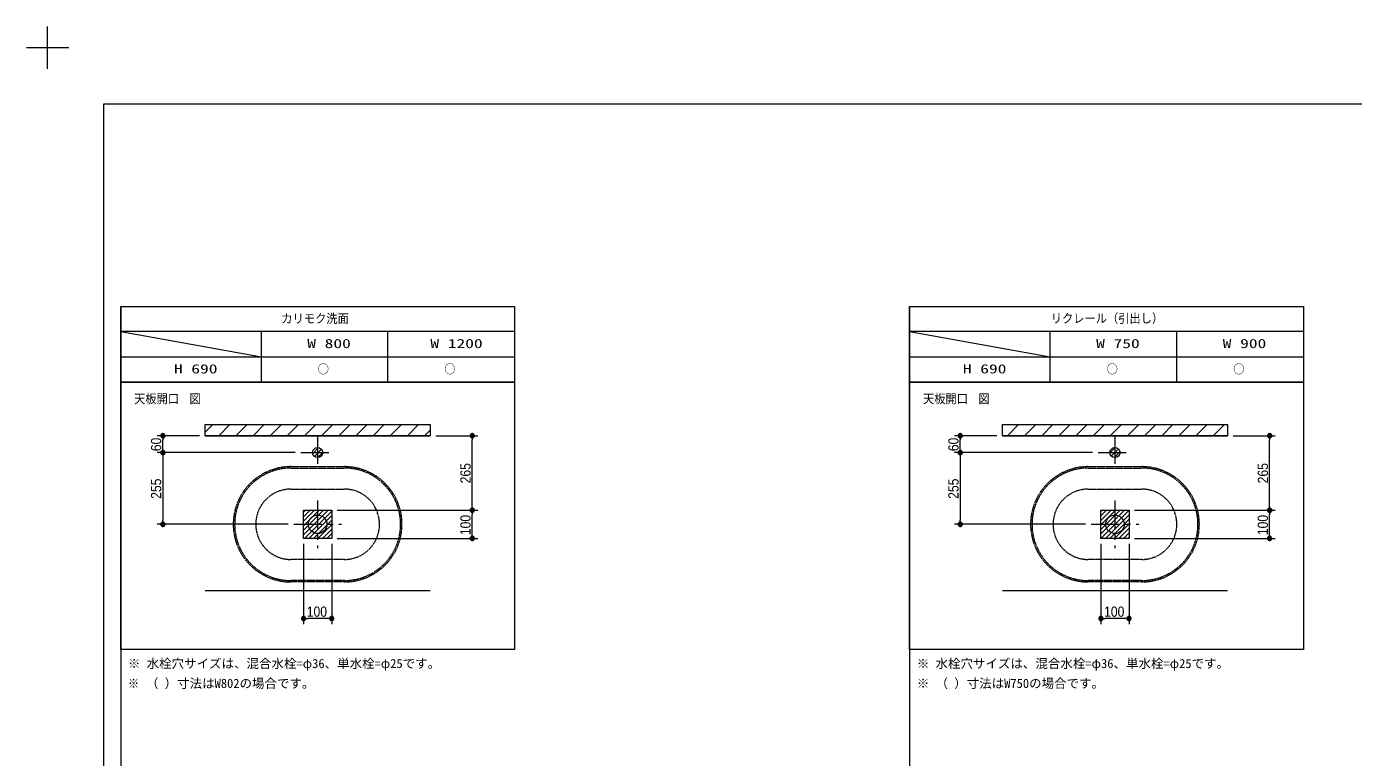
# Model space of a CAD drawing. Units: millimetres, scale not verified. Extents: x -6062 to 6062, y -3045 to 3045.
# Drawn here: x -6062 to -1344, y 446 to 3045 of the extents above; entities that cross this region are included whole.
import ezdxf
from ezdxf.enums import TextEntityAlignment as Align

# ---------------------------------------------------------------- set-up
doc = ezdxf.new("R2010")
doc.units = ezdxf.units.MM
doc.header["$LTSCALE"] = 20
doc.linetypes.add('CHAIN1', pattern=[8, 5, -1, 1, -1])
for name, color, linetype, lineweight in [('0-0_1図面枠', 7, 'Continuous', 9), ('0-3_2寸法-1', 7, 'Continuous', 9), ('0-4_0', 7, 'Continuous', 9), ('0-7_3一般', 7, 'Continuous', 9)]:
    doc.layers.add(name, color=color, linetype=linetype, lineweight=lineweight)
doc.styles.add('ＭＳ ゴシック', font='')
doc.styles.add('ＭＳ Ｐゴシック', font='')
doc.styles.get('ＭＳ ゴシック').set_extended_font_data('MS Gothic')
doc.styles.get('ＭＳ Ｐゴシック').set_extended_font_data('MS PGothic')

# ---------------------------------------------------------------- blocks, each defined once
blk = doc.blocks.new('グループ')
at = {"layer": '0-0_1図面枠'}
for p, q in [((-84000, 57900), (-84000, 60900)), ((-85500, 59400), (-82500, 59400))]:
    blk.add_line(p, q, dxfattribs=at)
blk = doc.blocks.new('グループ-2')
at = {"layer": '0-0_1図面枠'}
blk.add_lwpolyline([(-80000, 55400), (80000, 55400), (80000, -55400), (-80000, -55400)], close=True, dxfattribs=at)
blk = doc.blocks.new('図面枠')
at = {"layer": '0-0_1図面枠'}
for name in ['グループ', 'グループ-2']:
    blk.add_blockref(name, (0, 0), dxfattribs=at)
blk = doc.blocks.new('グループ-4')
at = {"layer": '0-0_1図面枠'}
for p, q in [((-78800, 41000), (-78800, -48600)), ((-22700, 41000), (-22700, -48600)), ((-50800, 39200), (-78800, 39200)), ((-78800, 39200), (-68800, 37400)), ((-68800, 35600), (-68800, 39200)), ((-59800, 35600), (-59800, 39200)), ((5300, 39200), (-22700, 39200)), ((-22700, 39200), (-12700, 37400)), ((-12700, 35600), (-12700, 39200)), ((-3700, 35600), (-3700, 39200)), ((-78800, 37400), (-50800, 37400)), ((-22700, 37400), (5300, 37400))]:
    blk.add_line(p, q, dxfattribs=at)
for points in [[(-78800, 41000), (-50800, 41000), (-50800, 35600), (-78800, 35600)], [(-22700, 41000), (5300, 41000), (5300, 35600), (-22700, 35600)], [(-78800, 35600), (-50800, 35600), (-50800, 16600), (-78800, 16600)], [(-22700, 35600), (5300, 35600), (5300, 16600), (-22700, 16600)]]:
    blk.add_lwpolyline(points, close=True, dxfattribs=at)
blk = doc.blocks.new('_Dot')
at = {"layer": '0-4_0'}
for p, q in [((-10, 0), (-20, 0)), ((9.78, 2), (-9.78, 2)), ((7.99, 6), (-7.99, 6)), ((9.16, -3.98), (-9.16, -3.98)), ((6, -7.98), (-6, -7.98))]:
    blk.add_line(p, q, dxfattribs=at)
for points in [[(10, 0), (9.92, 1.25), (9.69, 2.49), (9.3, 3.68), (8.76, 4.82), (8.09, 5.88), (7.29, 6.85), (6.37, 7.71), (5.36, 8.44), (4.26, 9.05), (3.09, 9.51), (1.87, 9.82), (0.63, 9.98), (-0.63, 9.98), (-1.87, 9.82), (-3.09, 9.51), (-4.26, 9.05), (-5.36, 8.44), (-6.37, 7.71), (-7.29, 6.85), (-8.09, 5.88), (-8.76, 4.82), (-9.3, 3.68), (-9.69, 2.49), (-9.92, 1.25), (-10, 0), (0, 0)], [(-10, 0), (-9.92, -1.25), (-9.69, -2.49), (-9.3, -3.68), (-8.76, -4.82), (-8.09, -5.88), (-7.29, -6.85), (-6.37, -7.71), (-5.36, -8.44), (-4.26, -9.05), (-3.09, -9.51), (-1.87, -9.82), (-0.63, -9.98), (0.63, -9.98), (1.87, -9.82), (3.09, -9.51), (4.26, -9.05), (5.36, -8.44), (6.37, -7.71), (7.29, -6.85), (8.09, -5.88), (8.76, -4.82), (9.3, -3.68), (9.69, -2.49), (9.92, -1.25), (10, 0), (0, 0)]]:
    blk.add_lwpolyline(points, close=True, dxfattribs=at)
blk = doc.blocks.new('グループ-52')
at = {"layer": '0-7_3一般', "linetype": 'CHAIN1'}
for p, q in [((-66700, 29600), (-62900, 29600)), ((-66700, 29500), (-62900, 29500)), ((-66700, 28000), (-62900, 28000)), ((-62900, 23000), (-66700, 23000)), ((-62900, 21500), (-66700, 21500)), ((-62900, 21400), (-66700, 21400))]:
    blk.add_line(p, q, dxfattribs=at)
for centre, radius, start, end in [((-66700, 25500), 4100, 90, 180), ((-66700, 25500), 4000, 90, 180), ((-62900, 25500), 4100, 0, 90), ((-62900, 25500), 4000, 0, 90), ((-66700, 25500), 2500, 90, 180), ((-62900, 25500), 2500, 0, 90), ((-66700, 25500), 4100, 180, 270), ((-66700, 25500), 4000, 180, 270), ((-66700, 25500), 2500, 180, 270), ((-62900, 25500), 4100, 270, 0), ((-62900, 25500), 4000, 270, 0), ((-62900, 25500), 2500, 270, 0)]:
    blk.add_arc(centre, radius, start, end, dxfattribs=at)
blk = doc.blocks.new('グループ-53')
at = {"layer": '0-7_3一般', "linetype": 'CHAIN1'}
for p, q in [((-10000, 29600), (-6200, 29600)), ((-10000, 29500), (-6200, 29500)), ((-10000, 28000), (-6200, 28000)), ((-6200, 23000), (-10000, 23000)), ((-6200, 21500), (-10000, 21500)), ((-6200, 21400), (-10000, 21400))]:
    blk.add_line(p, q, dxfattribs=at)
for centre, radius, start, end in [((-10000, 25500), 4100, 90, 180), ((-10000, 25500), 4000, 90, 180), ((-6200, 25500), 4100, 0, 90), ((-6200, 25500), 4000, 0, 90), ((-10000, 25500), 2500, 90, 180), ((-6200, 25500), 2500, 0, 90), ((-10000, 25500), 4100, 180, 270), ((-10000, 25500), 4000, 180, 270), ((-10000, 25500), 2500, 180, 270), ((-6200, 25500), 4100, 270, 0), ((-6200, 25500), 4000, 270, 0), ((-6200, 25500), 2500, 270, 0)]:
    blk.add_arc(centre, radius, start, end, dxfattribs=at)

msp = doc.modelspace()

# ---------------------------------------------------------------- linework, layer by layer
at = {"layer": '0-3_2寸法-1'}
for p, q in [((-5447.5, 1590), (-5597.5, 1590)), ((-5577.5, 1545.01), (-5577.5, 1574.99)), ((-4607.5, 1590), (-4457.5, 1590)), ((-4477.5, 1340.01), (-4477.5, 1574.99)), ((-2612.5, 1590), (-2762.5, 1590)), ((-2742.5, 1545.01), (-2742.5, 1574.99)), ((-1772.5, 1590), (-1622.5, 1590)), ((-1642.5, 1340.01), (-1642.5, 1574.99)), ((-5107.5, 1530), (-5597.5, 1530)), ((-5107.5, 1530), (-5597.5, 1530)), ((-5577.5, 1514.99), (-5577.5, 1290.01)), ((-2272.5, 1530), (-2762.5, 1530)), ((-2272.5, 1530), (-2762.5, 1530)), ((-2742.5, 1514.99), (-2742.5, 1290.01)), ((-4957.5, 1325), (-4457.5, 1325)), ((-4957.5, 1325), (-4457.5, 1325)), ((-2122.5, 1325), (-1622.5, 1325)), ((-2122.5, 1325), (-1622.5, 1325)), ((-5132.5, 1275), (-5597.5, 1275)), ((-4477.5, 1240.01), (-4477.5, 1309.99)), ((-2297.5, 1275), (-2762.5, 1275)), ((-1642.5, 1240.01), (-1642.5, 1309.99)), ((-5077.5, 1205), (-5077.5, 920)), ((-4977.5, 1205), (-4977.5, 920)), ((-4957.5, 1225), (-4457.5, 1225)), ((-2242.5, 1205), (-2242.5, 920)), ((-2142.5, 1205), (-2142.5, 920)), ((-2122.5, 1225), (-1622.5, 1225)), ((-4992.51, 940), (-5062.49, 940)), ((-2157.51, 940), (-2227.49, 940))]:
    msp.add_line(p, q, dxfattribs=at)
at = {"layer": '0-7_3一般'}
for p, q in [((-5427.5, 1602.56), (-5400.06, 1630)), ((-5379.1, 1590), (-5339.1, 1630)), ((-5318.14, 1590), (-5278.14, 1630)), ((-5257.18, 1590), (-5217.18, 1630)), ((-5196.22, 1590), (-5156.22, 1630)), ((-5135.26, 1590), (-5095.26, 1630)), ((-5074.3, 1590), (-5034.3, 1630)), ((-5013.34, 1590), (-4973.34, 1630)), ((-4952.38, 1590), (-4912.38, 1630)), ((-4891.42, 1590), (-4851.42, 1630)), ((-4830.46, 1590), (-4790.46, 1630)), ((-4769.5, 1590), (-4729.5, 1630)), ((-4708.54, 1590), (-4668.54, 1630)), ((-4647.58, 1590), (-4627.5, 1610.08)), ((-2574.94, 1590), (-2534.94, 1630)), ((-2513.98, 1590), (-2473.98, 1630)), ((-2453.02, 1590), (-2413.02, 1630)), ((-2392.06, 1590), (-2352.06, 1630)), ((-2331.1, 1590), (-2291.1, 1630)), ((-2270.14, 1590), (-2230.14, 1630)), ((-2209.18, 1590), (-2169.18, 1630)), ((-2148.22, 1590), (-2108.22, 1630)), ((-2087.26, 1590), (-2047.26, 1630)), ((-2026.3, 1590), (-1986.3, 1630)), ((-1965.34, 1590), (-1925.34, 1630)), ((-1904.38, 1590), (-1864.38, 1630)), ((-1843.42, 1590), (-1803.42, 1630)), ((-5427.5, 1590), (-4627.5, 1590)), ((-2592.5, 1590), (-1792.5, 1590)), ((-5045.12, 1526.38), (-5023.88, 1547.62)), ((-5039.13, 1516.37), (-5013.87, 1541.63)), ((-5027.5, 1512), (-5009.5, 1530)), ((-2210.41, 1529.09), (-2191.59, 1547.91)), ((-2205.68, 1517.82), (-2180.32, 1543.18)), ((-2195.23, 1512.27), (-2174.77, 1532.73)), ((-5077.5, 1318), (-5070.5, 1325)), ((-5077.5, 1302), (-5054.5, 1325)), ((-5077.5, 1286), (-5038.5, 1325)), ((-5077.5, 1270), (-5022.5, 1325)), ((-5077.5, 1254), (-5006.5, 1325)), ((-5077.5, 1238), (-4990.5, 1325)), ((-5074.5, 1225), (-4977.5, 1322)), ((-2242.5, 1321), (-2238.5, 1325)), ((-2242.5, 1305), (-2222.5, 1325)), ((-2242.5, 1289), (-2206.5, 1325)), ((-2242.5, 1273), (-2190.5, 1325)), ((-2242.5, 1257), (-2174.5, 1325)), ((-2242.5, 1241), (-2158.5, 1325)), ((-2242.5, 1225), (-2142.5, 1325)), ((-5058.5, 1225), (-4977.5, 1306)), ((-5042.5, 1225), (-4977.5, 1290)), ((-5026.5, 1225), (-4977.5, 1274)), ((-2226.5, 1225), (-2142.5, 1309)), ((-2210.5, 1225), (-2142.5, 1293)), ((-2194.5, 1225), (-2142.5, 1277)), ((-5010.5, 1225), (-4977.5, 1258)), ((-4994.5, 1225), (-4977.5, 1242)), ((-2178.5, 1225), (-2142.5, 1261)), ((-2162.5, 1225), (-2142.5, 1245)), ((-2146.5, 1225), (-2142.5, 1229)), ((-4978.5, 1225), (-4977.5, 1226)), ((-5427.5, 1040), (-4627.5, 1040)), ((-2592.5, 1040), (-1792.5, 1040))]:
    msp.add_line(p, q, dxfattribs=at)
at = {"layer": '0-7_3一般', "linetype": 'CHAIN1'}
for p, q in [((-5027.5, 1590), (-5027.5, 1470)), ((-2192.5, 1590), (-2192.5, 1470)), ((-5087.5, 1530), (-4967.5, 1530)), ((-2252.5, 1530), (-2132.5, 1530)), ((-5027.5, 1360), (-5027.5, 1190)), ((-2192.5, 1360), (-2192.5, 1190)), ((-5112.5, 1275), (-4942.5, 1275)), ((-2277.5, 1275), (-2107.5, 1275))]:
    msp.add_line(p, q, dxfattribs=at)
at = {"layer": '0-7_3一般'}
for points in [[(-5427.5, 1630), (-4627.5, 1630), (-4627.5, 1590), (-5427.5, 1590)], [(-2592.5, 1630), (-1792.5, 1630), (-1792.5, 1590), (-2592.5, 1590)], [(-5077.5, 1325), (-4977.5, 1325), (-4977.5, 1225), (-5077.5, 1225)], [(-5077.5, 1325), (-4977.5, 1325), (-4977.5, 1225), (-5077.5, 1225)], [(-2242.5, 1325), (-2142.5, 1325), (-2142.5, 1225), (-2242.5, 1225)], [(-2242.5, 1325), (-2142.5, 1325), (-2142.5, 1225), (-2242.5, 1225)]]:
    msp.add_lwpolyline(points, close=True, dxfattribs=at)
for centre, radius in [((-5027.5, 1530), 18), ((-5027.5, 1530), 18), ((-2192.5, 1530), 18), ((-2192.5, 1530), 18), ((-5027.5, 1275), 33), ((-2192.5, 1275), 33)]:
    msp.add_circle(centre, radius, dxfattribs=at)

# ---------------------------------------------------------------- block references
at = {"layer": '0-0_1図面枠', "xscale": 0.05, "yscale": 0.05}
for name in ['図面枠', 'グループ-4']:
    msp.add_blockref(name, (-1787.5, 0), dxfattribs=at)
at = {"layer": '0-3_2寸法-1', "xscale": 0.7503418, "yscale": 0.7503418}
for p, rotation in [((-5577.5, 1590), 90), ((-4477.5, 1590), 90), ((-2742.5, 1590), 90), ((-1642.5, 1590), 90), ((-5577.5, 1530), 270), ((-5577.5, 1530), 90), ((-2742.5, 1530), 270), ((-2742.5, 1530), 90), ((-4477.5, 1325), 270), ((-4477.5, 1325), 90), ((-1642.5, 1325), 270), ((-1642.5, 1325), 90), ((-5577.5, 1275), 270), ((-2742.5, 1275), 270), ((-4477.5, 1225), 270), ((-1642.5, 1225), 270), ((-5077.5, 940), 180), ((-2242.5, 940), 180)]:
    msp.add_blockref('_Dot', p, dxfattribs=dict(at, rotation=rotation))
for p in [(-4977.5, 940), (-2142.5, 940)]:
    msp.add_blockref('_Dot', p, dxfattribs=at)
at = {"layer": '0-7_3一般', "xscale": 0.05, "yscale": 0.05}
for name in ['グループ-52', 'グループ-53']:
    msp.add_blockref(name, (-1787.5, 0), dxfattribs=at)

# ---------------------------------------------------------------- texts
at = {"layer": '0-0_1図面枠', "style": 'ＭＳ ゴシック'}
for s, width, p in [('リクレール（引出し）', 0.9, (-2420.67, 1981.44)), ('カリモク洗面', 0.9, (-5156.39, 1980.86)), ('W 800', 1.4, (-5064.45, 1891.74)), ('W 1200', 1.4, (-4626.75, 1891.74)), ('W 750', 1.4, (-2259.45, 1891.74)), ('W 900', 1.4, (-1809.45, 1891.74)), ('H 690', 1.4, (-5538.49, 1801.74)), ('○', 0.9, (-5027.09, 1801.25)), ('○', 0.9, (-4577.09, 1801.25)), ('H 690', 1.4, (-2733.49, 1801.74)), ('○', 0.9, (-2222.09, 1801.25)), ('○', 0.9, (-1772.09, 1801.25)), ('天板開口', 0.9, (-5680, 1695.64)), ('図', 0.9, (-5483.27, 1695.64)), ('天板開口', 0.9, (-2875, 1695.64)), ('図', 0.9, (-2678.27, 1695.64)), ('※', 0.9, (-5702.1, 683.34))]:
    msp.add_text(s, height=32.55, dxfattribs=dict(at, width=width)).set_placement(p, align=Align.BOTTOM_LEFT)
for s, p in [('※ 水栓穴サイズは、混合水栓=φ36、単水栓=φ25です。', (-5702.1, 753.88)), ('※ 水栓穴サイズは、混合水栓=φ36、単水栓=φ25です。', (-2897.1, 753.88)), ('（ ）寸法はW802の場合です。', (-5637.93, 683.34)), ('※ （ ）寸法はW750の場合です。', (-2897.1, 683.34))]:
    msp.add_text(s, height=32.55, dxfattribs=at).set_placement(p, align=Align.BOTTOM_LEFT)
at = {"layer": '0-3_2寸法-1', "style": 'ＭＳ Ｐゴシック', "width": 0.9}
for s, p in [('60', (-5572.54, 1534.92)), ('60', (-2737.54, 1534.92)), ('265', (-4472.44, 1420.61)), ('265', (-1637.44, 1420.61)), ('255', (-5572.44, 1365.61)), ('255', (-2737.44, 1365.61)), ('100', (-4472.54, 1236.39)), ('100', (-1637.54, 1236.39))]:
    msp.add_text(s, height=36.66, rotation=90, dxfattribs=at).set_placement(p, align=Align.BOTTOM_LEFT)
for p in [(-5066.11, 935.04), (-2231.11, 935.04)]:
    msp.add_text('100', height=36.66, dxfattribs=at).set_placement(p, align=Align.BOTTOM_LEFT)

doc.saveas('drawing.dxf')
